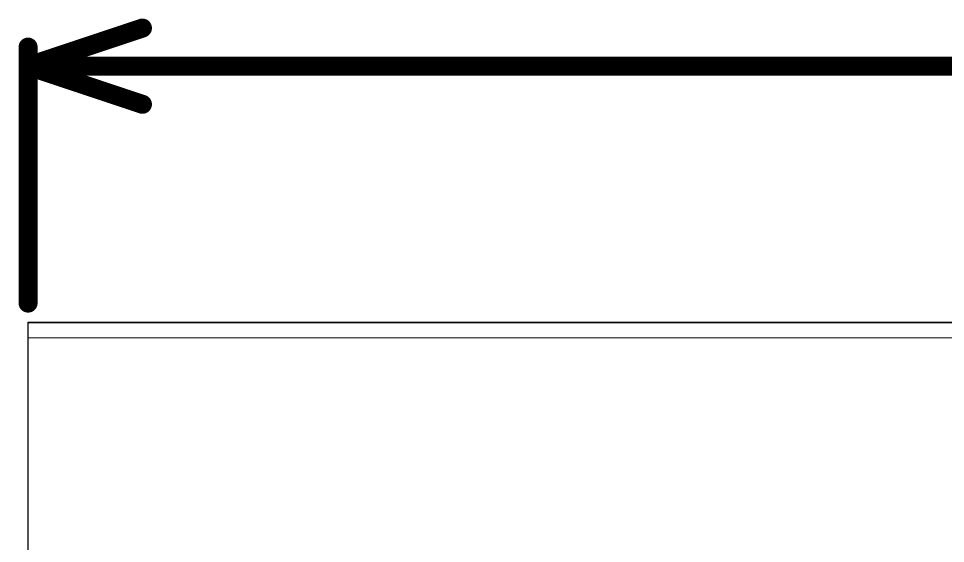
# Model space of a CAD drawing. Header units: millimetres. Extents: x 34 to 168, y 52 to 76.
# Drawn here: x 33.84 to 46.19, y 69.34 to 76.34 of the extents above; entities that cross this region are included whole.
import ezdxf

# ---------------------------------------------------------------- set-up
doc = ezdxf.new("R2010")
doc.units = ezdxf.units.MM
for name, color, linetype in [('Mechanical1', 6, 'Continuous'), ('Mechanical2', 216, 'Continuous'), ('Mechanical4', 56, 'Continuous')]:
    doc.layers.add(name, color=color, linetype=linetype)

msp = doc.modelspace()

# ---------------------------------------------------------------- linework, layer by layer
at = {"layer": 'Mechanical1', "const_width": 0.254}
for points in [[(33.962, 75.7), (35.486, 76.208)], [(33.962, 72.542), (33.962, 75.954)], [(33.962, 75.7), (93.287, 75.7)], [(33.962, 75.7), (35.486, 75.192)]]:
    msp.add_lwpolyline(points, dxfattribs=at)
at = {"layer": 'Mechanical1', "const_width": 0.127}
for points in [[(35.423, 76.208, 1), (35.55, 76.208, 1)], [(33.899, 75.954, 1), (34.026, 75.954, 1)], [(33.899, 75.7, 1), (34.026, 75.7, 1)], [(33.899, 75.7, 1), (34.026, 75.7, 1)], [(33.899, 75.7, 1), (34.026, 75.7, 1)], [(35.423, 75.192, 1), (35.55, 75.192, 1)], [(33.899, 72.542, 1), (34.026, 72.542, 1)]]:
    msp.add_lwpolyline(points, format="xyb", close=True, dxfattribs=at)
at = {"layer": 'Mechanical1'}
for points in [[(33.962, 52.308), (33.962, 72.288)], [(33.962, 72.288), (33.962, 72.288)], [(33.962, 72.288), (162.362, 72.288)]]:
    msp.add_lwpolyline(points, dxfattribs=at)
msp.add_lwpolyline([(33.962, 72.288, 1), (33.962, 72.288, 1)], format="xyb", close=True, dxfattribs=at)
msp.add_lwpolyline([(33.962, 72.288, 1), (33.962, 72.288, 1)], format="xyb", close=True, dxfattribs=at)
msp.add_lwpolyline([(33.962, 72.288, 1), (33.962, 72.288, 1)], format="xyb", close=True, dxfattribs=at)
msp.add_lwpolyline([(33.962, 72.288, 1), (33.962, 72.288, 1)], format="xyb", close=True, dxfattribs=at)
at = {"layer": 'Mechanical2', "const_width": 0.0127}
for points in [[(33.962, 72.278), (162.297, 72.278)], [(33.962, 72.078), (33.962, 72.278)], [(33.962, 52.508), (33.962, 72.078)]]:
    msp.add_lwpolyline(points, dxfattribs=at)
at = {"layer": 'Mechanical2', "const_width": 0.00635}
for points in [[(33.959, 72.278, 1), (33.966, 72.278, 1)], [(33.959, 72.278, 1), (33.966, 72.278, 1)], [(33.959, 72.078, 1), (33.966, 72.078, 1)], [(33.959, 72.078, 1), (33.966, 72.078, 1)]]:
    msp.add_lwpolyline(points, format="xyb", close=True, dxfattribs=at)
at = {"layer": 'Mechanical4', "const_width": 0.0127}
msp.add_lwpolyline([(33.962, 72.078), (162.297, 72.078)], dxfattribs=at)
at = {"layer": 'Mechanical4', "const_width": 0.00635}
msp.add_lwpolyline([(33.959, 72.078, 1), (33.966, 72.078, 1)], format="xyb", close=True, dxfattribs=at)

doc.saveas('drawing.dxf')
